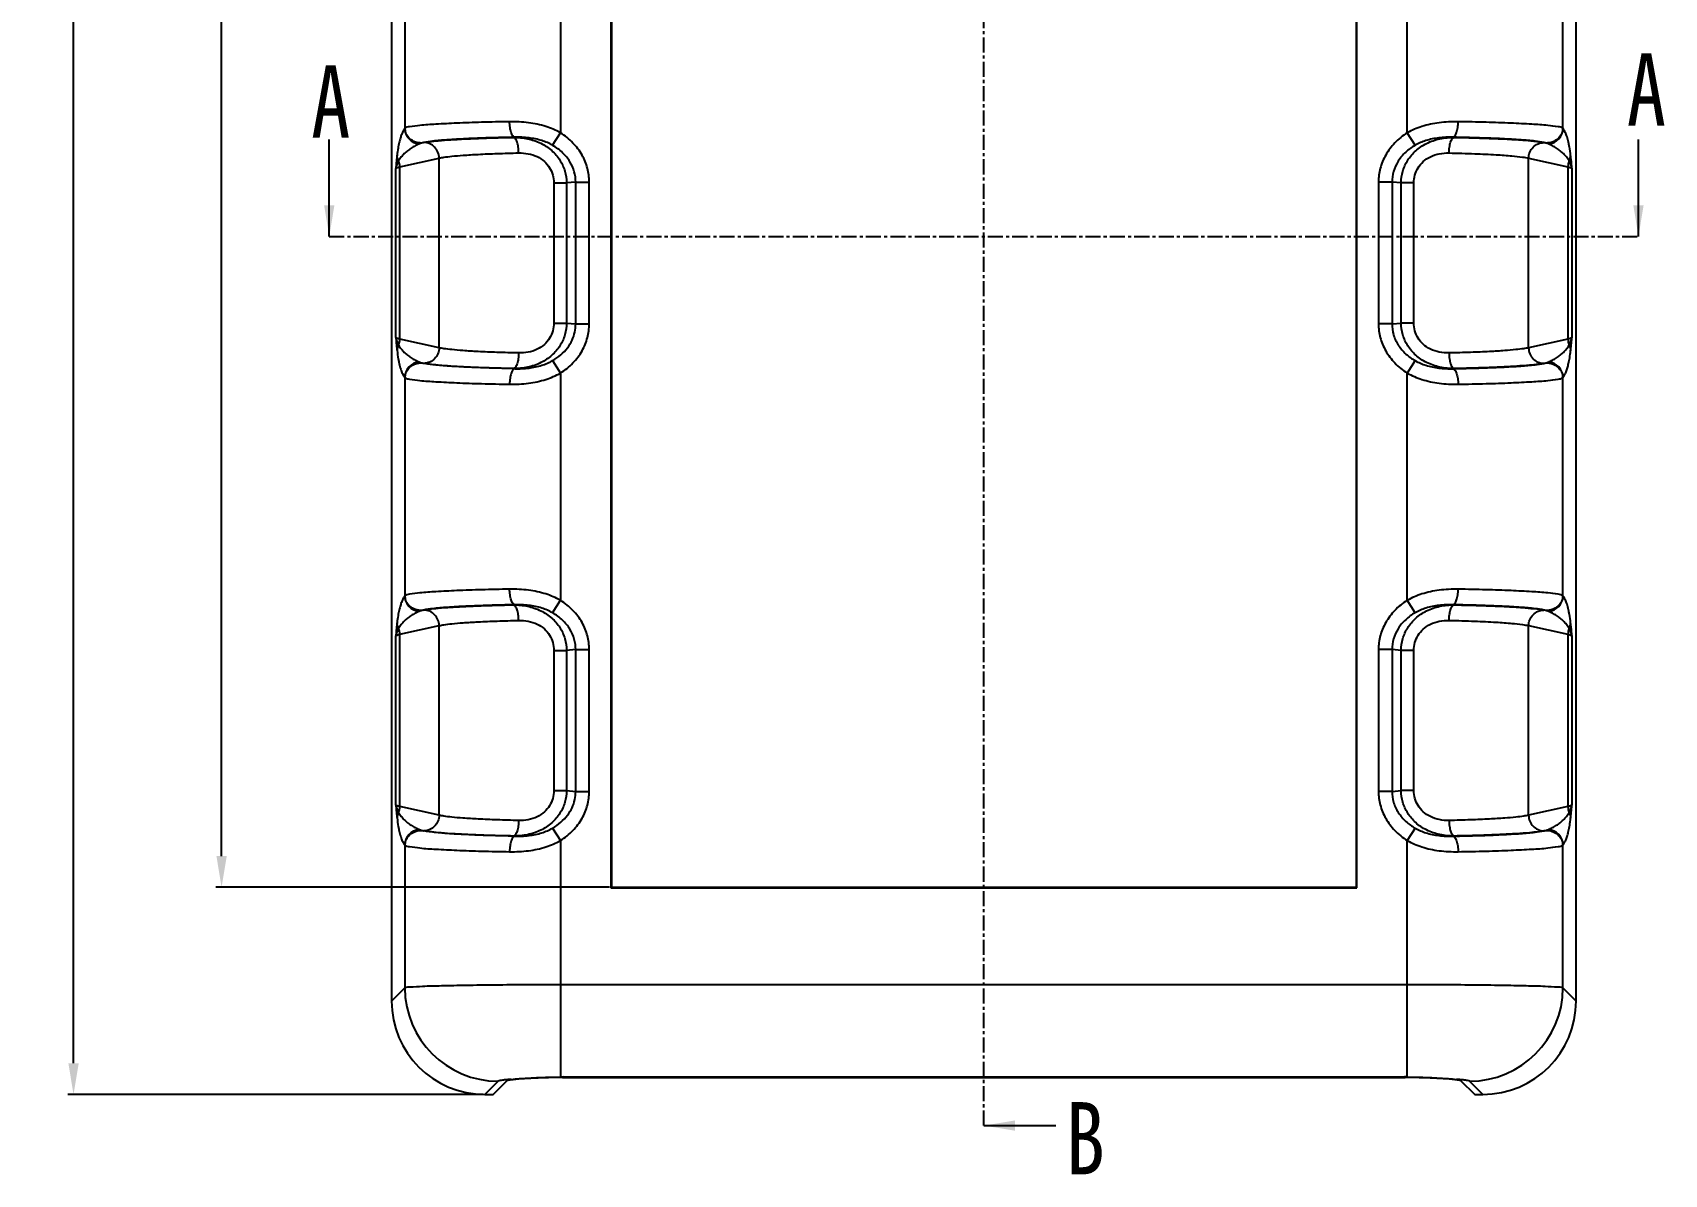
# Model space of a CAD drawing. Header units: inches. Extents: x 3700 to 4563, y 1353 to 2328.
# Drawn here: x 4156.1 to 4208.5, y 1424.2 to 1460.8 of the extents above; entities that cross this region are included whole.
import ezdxf

# ---------------------------------------------------------------- set-up
doc = ezdxf.new("R2010")
doc.units = ezdxf.units.IN
doc.header["$LTSCALE"] = 0.5
doc.linetypes.add('CENTER', pattern=[10.16, 6.35, -1.27, 1.27, -1.27])
doc.layers.add('06___PRT_ALL_SURFS', color=7, linetype='Continuous')
doc.layers.add('文字', color=81, linetype='Continuous')
doc.styles.get("Standard").update_dxf_attribs({"font": 'txt', "bigfont": 'gbcbig.shx'})
doc.styles.add('宋体', font='', dxfattribs={"width": 0.8, "height": 3.5})
doc.styles.get('宋体').set_extended_font_data('SimSun')
doc.dimstyles.new('2.5', dxfattribs={"dimtxt": 2, "dimasz": 1, "dimexe": 0.18, "dimexo": 0.0625, "dimgap": 0.09, "dimtad": 0, "dimzin": 0, "dimdsep": 46, "dimtxsty": 'Standard', "dimcen": 1, "dimclrd": 3, "dimclre": 3, "dimadec": 0, "dimazin": 2, "dimtfac": 1, "dimtofl": 0, "dimtmove": 0, "dimatfit": 3, "dimfxl": 1, "dimtolj": 1, "dimtzin": 0, "dimarcsym": 0})

# ---------------------------------------------------------------- blocks, each defined once
blk = doc.blocks.new('*D91')
at = {"color": 3, "lineweight": -2}
for p, q in [((4174.612, 1534.09), (4161.99, 1534.09)), ((4162.17, 1533.09), (4162.17, 1487.996)), ((4162.17, 1434.39), (4162.17, 1479.483)), ((4174.612, 1433.39), (4161.99, 1433.39))]:
    blk.add_line(p, q, dxfattribs=at)
at = {"color": 3}
for points in [[(4162.004, 1533.09), (4162.337, 1533.09), (4162.17, 1534.09)], [(4162.004, 1434.39), (4162.337, 1434.39), (4162.17, 1433.39)]]:
    blk.add_solid(points, dxfattribs=at)
at = {"layer": 'Defpoints', "color": 0}
for p in [(4174.674, 1534.09), (4162.17, 1433.39), (4174.674, 1433.39)]:
    blk.add_point(p, dxfattribs=at)
at = {"color": 0, "insert": (4162.17, 1483.74), "char_height": 2, "attachment_point": 5, "rotation": 90}
blk.add_mtext('\\A1;100.70', dxfattribs=at)
blk = doc.blocks.new('*D92')
at = {"color": 3, "lineweight": -2}
for p, q in [((4170.558, 1540.74), (4157.24, 1540.74)), ((4157.42, 1539.74), (4157.42, 1487.83)), ((4157.42, 1427.74), (4157.42, 1479.65)), ((4170.558, 1426.74), (4157.24, 1426.74))]:
    blk.add_line(p, q, dxfattribs=at)
at = {"color": 3}
for points in [[(4157.254, 1539.74), (4157.587, 1539.74), (4157.42, 1540.74)], [(4157.254, 1427.74), (4157.587, 1427.74), (4157.42, 1426.74)]]:
    blk.add_solid(points, dxfattribs=at)
at = {"layer": 'Defpoints', "color": 0}
for p in [(4170.62, 1540.74), (4157.42, 1426.74), (4170.62, 1426.74)]:
    blk.add_point(p, dxfattribs=at)
at = {"color": 0, "insert": (4157.42, 1483.74), "char_height": 2, "attachment_point": 5, "rotation": 90}
blk.add_mtext('\\A1;114.00', dxfattribs=at)

msp = doc.modelspace()

# ---------------------------------------------------------------- linework, layer by layer
at = {"color": 1, "linetype": 'CENTER', "ltscale": 0.152}
for p, q in [((4186.624, 1425.74), (4186.624, 1541.74)), ((4165.624, 1454.267), (4207.624, 1454.267))]:
    msp.add_line(p, q, dxfattribs=at)
at = {"color": 7, "linetype": 'Continuous'}
for p, q in [((4167.624, 1537.744), (4167.624, 1429.735)), ((4205.624, 1429.735), (4205.624, 1537.744)), ((4174.657, 1534.107), (4174.657, 1433.372)), ((4174.674, 1534.09), (4174.674, 1433.39)), ((4198.574, 1433.39), (4198.574, 1534.09)), ((4198.592, 1433.372), (4198.592, 1534.107)), ((4168.047, 1464.741), (4168.047, 1457.739)), ((4173.04, 1464.885), (4173.04, 1457.594)), ((4200.208, 1457.594), (4200.208, 1464.885)), ((4205.202, 1457.739), (4205.202, 1464.741)), ((4172.789, 1457.194), (4173.04, 1457.594)), ((4200.459, 1457.194), (4200.209, 1457.594)), ((4167.758, 1451.026), (4167.758, 1456.453)), ((4205.491, 1456.453), (4205.491, 1451.026)), ((4173.53, 1456.014), (4173.963, 1456.014)), ((4173.963, 1451.465), (4173.963, 1456.014)), ((4199.285, 1456.014), (4199.285, 1451.465)), ((4199.719, 1456.014), (4199.285, 1456.014)), ((4173.53, 1451.465), (4173.963, 1451.465)), ((4199.719, 1451.465), (4199.285, 1451.465)), ((4172.789, 1450.285), (4173.04, 1449.885)), ((4200.459, 1450.285), (4200.209, 1449.885)), ((4168.047, 1449.741), (4168.047, 1442.739)), ((4173.04, 1449.885), (4173.04, 1442.594)), ((4200.208, 1442.594), (4200.208, 1449.885)), ((4205.202, 1442.739), (4205.202, 1449.741)), ((4172.789, 1442.194), (4173.04, 1442.594)), ((4200.459, 1442.194), (4200.209, 1442.594)), ((4167.758, 1436.026), (4167.758, 1441.453)), ((4205.491, 1441.453), (4205.491, 1436.026)), ((4173.53, 1441.014), (4173.963, 1441.014)), ((4173.963, 1436.465), (4173.963, 1441.014)), ((4199.285, 1441.014), (4199.285, 1436.465)), ((4199.719, 1441.014), (4199.285, 1441.014)), ((4173.53, 1436.465), (4173.963, 1436.465)), ((4199.719, 1436.465), (4199.285, 1436.465)), ((4172.789, 1435.285), (4173.04, 1434.885)), ((4173.04, 1434.885), (4173.04, 1427.299)), ((4200.209, 1430.257), (4200.208, 1434.885)), ((4200.459, 1435.285), (4200.209, 1434.885)), ((4168.047, 1434.741), (4168.047, 1430.158)), ((4205.202, 1430.158), (4205.202, 1434.741)), ((4174.657, 1433.372), (4174.674, 1433.39)), ((4174.657, 1433.372), (4198.592, 1433.372)), ((4174.674, 1433.39), (4198.574, 1433.39)), ((4198.592, 1433.372), (4198.574, 1433.39)), ((4168.047, 1430.158), (4167.624, 1429.735)), ((4200.209, 1430.257), (4173.04, 1430.257)), ((4200.209, 1427.299), (4200.209, 1430.257)), ((4205.624, 1429.735), (4205.202, 1430.158)), ((4171.043, 1427.162), (4170.62, 1426.74)), ((4170.879, 1426.74), (4171.329, 1427.19)), ((4171.457, 1427.224), (4171.447, 1427.205)), ((4173.025, 1427.3), (4173.024, 1427.283)), ((4173.04, 1427.283), (4173.024, 1427.283)), ((4173.111, 1427.297), (4173.111, 1427.283)), ((4173.111, 1427.283), (4200.137, 1427.283)), ((4173.127, 1427.299), (4200.122, 1427.299)), ((4200.137, 1427.3), (4200.137, 1427.283)), ((4200.223, 1427.304), (4200.224, 1427.283)), ((4201.791, 1427.224), (4201.801, 1427.205)), ((4201.919, 1427.19), (4202.37, 1426.74)), ((4202.628, 1426.74), (4202.206, 1427.162)), ((4170.62, 1426.74), (4170.879, 1426.74)), ((4202.37, 1426.74), (4202.628, 1426.74))]:
    msp.add_line(p, q, dxfattribs=at)
for centre, radius, start, end in [((4168.548, 1457.741), 0.501, 180.2481, 266.3331), ((4204.701, 1457.741), 0.501, 273.6672, 359.9952), ((4196.912, 1455.814), 8.601, 7.0183, 8.9062), ((4176.336, 1451.665), 8.601, 187.0183, 188.9062), ((4168.548, 1449.738), 0.501, 93.6672, 179.9952), ((4204.701, 1449.738), 0.501, 0.251, 86.3302), ((4168.548, 1442.741), 0.501, 180.2481, 266.3331), ((4204.701, 1442.741), 0.501, 273.6672, 359.9952), ((4196.912, 1440.814), 8.601, 7.0183, 8.9062), ((4176.336, 1436.665), 8.601, 187.0183, 188.9062), ((4168.548, 1434.738), 0.501, 93.6672, 179.9952), ((4204.701, 1434.738), 0.501, 0.251, 86.3302), ((4171.052, 1430.168), 3.006, 180.1881, 269.8119), ((4202.196, 1430.168), 3.006, 270.1881, 359.8119), ((4171.914, 1423.522), 3.712, 96.9634, 97.2299), ((4173.127, 1416.513), 10.786, 90.0021, 90.4629), ((4173.111, 1416.555), 10.728, 90.2298, 90.379), ((4173.111, 1416.494), 10.789, 90.002, 90.2304), ((4200.121, 1416.519), 10.781, 89.537, 89.9981), ((4200.137, 1416.626), 10.658, 89.7684, 89.9995), ((4200.137, 1416.472), 10.811, 89.5372, 89.7692), ((4201.334, 1423.522), 3.712, 82.7701, 83.0366), ((4201.632, 1425.861), 1.355, 80.9455, 82.8241)]:
    msp.add_arc(centre, radius, start, end, dxfattribs=at)
for centre, major_axis, start_param, end_param in [((4170.628, 1429.744), (2.127, 2.127), -3.925621, -2.357564), ((4202.62, 1429.744), (2.127, -2.127), -0.784029, 0.784029)]:
    msp.add_ellipse(centre, major_axis=major_axis, ratio=0.997265, start_param=start_param, end_param=end_param, dxfattribs=at)
for points, start_tangent, end_tangent in [([(4171.409, 1457.951), (4170.512, 1457.932), (4169.714, 1457.904), (4169.045, 1457.87), (4168.533, 1457.83), (4168.195, 1457.787), (4168.047, 1457.741)], (-0.999868, -0.016275), (-0.743444, -0.668799)), ([(4173.04, 1457.594), (4172.571, 1457.797), (4172.02, 1457.918), (4171.409, 1457.951)], (-0.870575, 0.492035), (-0.999868, -0.01627)), ([(4171.572, 1457.452), (4171.511, 1457.497), (4171.459, 1457.607), (4171.423, 1457.766), (4171.409, 1457.951)], (-0.988656, 0.150199), (-0.016157, 0.999869)), ([(4201.84, 1457.951), (4201.228, 1457.918), (4200.678, 1457.797), (4200.208, 1457.594)], (-0.999867, 0.016279), (-0.870574, -0.492038)), ([(4201.677, 1457.452), (4201.737, 1457.497), (4201.789, 1457.606), (4201.825, 1457.766), (4201.84, 1457.951)], (0.988715, 0.149812), (0.016194, 0.999869)), ([(4205.202, 1457.741), (4205.053, 1457.787), (4204.716, 1457.83), (4204.203, 1457.87), (4203.535, 1457.904), (4202.736, 1457.932), (4201.84, 1457.951)], (-0.743425, 0.668819), (-0.999868, 0.016277)), ([(4168.047, 1457.739), (4167.995, 1457.659), (4167.948, 1457.556), (4167.905, 1457.431), (4167.866, 1457.282), (4167.831, 1457.102), (4167.8, 1456.877)], (-0.626121, -0.779726), (-0.114868, -0.993381)), ([(4168.598, 1457.267), (4168.389, 1457.3), (4168.213, 1457.403), (4168.093, 1457.558), (4168.047, 1457.741)], (-0.999759, -0.021971), (-0.036071, 0.999349)), ([(4173.963, 1456.014), (4173.906, 1456.454), (4173.733, 1456.879), (4173.443, 1457.267), (4173.04, 1457.594)], (0.000164, 1), (-0.846849, 0.531834)), ([(4200.208, 1457.594), (4199.806, 1457.269), (4199.515, 1456.879), (4199.342, 1456.451), (4199.285, 1456.014)], (-0.846863, -0.531811), (0.000053, -1)), ([(4205.202, 1457.741), (4205.155, 1457.558), (4205.035, 1457.403), (4204.859, 1457.3), (4204.65, 1457.267)], (-0.040488, -0.99918), (-0.99976, 0.021919)), ([(4205.369, 1457.336), (4205.318, 1457.511), (4205.262, 1457.642), (4205.202, 1457.739)], (-0.240055, 0.970759), (-0.622849, 0.782342)), ([(4205.409, 1457.145), (4205.389, 1457.245), (4205.369, 1457.336)], (-0.180775, 0.983524), (-0.235655, 0.971837)), ([(4167.8, 1456.877), (4167.786, 1456.74), (4167.772, 1456.598), (4167.758, 1456.453)], (-0.103844, -0.994594), (-0.097102, -0.995274)), ([(4167.85, 1456.691), (4167.823, 1456.751), (4167.807, 1456.813), (4167.8, 1456.877)], (-0.473729, 0.880671), (-0.026224, 0.999656)), ([(4205.398, 1456.691), (4205.424, 1456.75), (4205.442, 1456.811), (4205.448, 1456.854)], (0.476978, 0.878915), (0.093017, 0.995664)), ([(4205.491, 1456.453), (4205.477, 1456.598), (4205.463, 1456.74), (4205.448, 1456.864)], (-0.097081, 0.995276), (-0.103845, 0.994594)), ([(4167.85, 1456.691), (4167.826, 1456.648), (4167.807, 1456.607), (4167.791, 1456.57), (4167.779, 1456.536), (4167.77, 1456.505), (4167.763, 1456.477), (4167.758, 1456.453)], (-0.509234, -0.860628), (-0.192177, -0.98136)), ([(4167.758, 1456.453), (4167.775, 1456.466), (4167.803, 1456.479), (4167.841, 1456.492), (4167.887, 1456.505)], (0.672671, 0.739942), (0.972064, 0.234715)), ([(4205.361, 1456.505), (4205.406, 1456.493), (4205.444, 1456.48), (4205.472, 1456.467), (4205.491, 1456.453)], (0.972064, -0.234715), (0.672678, -0.739935)), ([(4205.491, 1456.453), (4205.486, 1456.477), (4205.478, 1456.505), (4205.469, 1456.536), (4205.457, 1456.57), (4205.441, 1456.607), (4205.422, 1456.648), (4205.398, 1456.691)], (-0.192149, 0.981366), (-0.509236, 0.860627)), ([(4173.04, 1449.885), (4173.443, 1450.212), (4173.733, 1450.6), (4173.906, 1451.025), (4173.963, 1451.465)], (0.84684, 0.531847), (-0.000165, 1)), ([(4199.285, 1451.465), (4199.342, 1451.029), (4199.515, 1450.601), (4199.806, 1450.211), (4200.208, 1449.885)], (-0.000015, -1), (0.846857, -0.531821)), ([(4167.887, 1450.974), (4167.842, 1450.987), (4167.804, 1450.999), (4167.776, 1451.012), (4167.758, 1451.026)], (-0.972064, 0.234715), (-0.672678, 0.739935)), ([(4167.758, 1451.026), (4167.763, 1451.002), (4167.77, 1450.974), (4167.779, 1450.943), (4167.791, 1450.909), (4167.807, 1450.872), (4167.826, 1450.831), (4167.85, 1450.788)], (0.192149, -0.981366), (0.509236, -0.860627)), ([(4167.758, 1451.026), (4167.772, 1450.881), (4167.786, 1450.739), (4167.8, 1450.615)], (0.097081, -0.995276), (0.103845, -0.994594)), ([(4167.85, 1450.788), (4167.824, 1450.73), (4167.807, 1450.669), (4167.8, 1450.625)], (-0.476978, -0.878915), (-0.093017, -0.995664)), ([(4205.202, 1449.741), (4205.253, 1449.82), (4205.3, 1449.923), (4205.343, 1450.049), (4205.383, 1450.197), (4205.418, 1450.377), (4205.448, 1450.602)], (0.626121, 0.779726), (0.114868, 0.993381)), ([(4205.491, 1451.026), (4205.473, 1451.013), (4205.445, 1451), (4205.407, 1450.987), (4205.361, 1450.974)], (-0.672671, -0.739942), (-0.972064, -0.234715)), ([(4205.398, 1450.788), (4205.422, 1450.831), (4205.441, 1450.872), (4205.457, 1450.909), (4205.469, 1450.943), (4205.478, 1450.974), (4205.486, 1451.002), (4205.491, 1451.026)], (0.509234, 0.860628), (0.192177, 0.98136)), ([(4205.398, 1450.788), (4205.425, 1450.728), (4205.442, 1450.666), (4205.448, 1450.602)], (0.473729, -0.880671), (0.026224, -0.999656)), ([(4205.448, 1450.602), (4205.463, 1450.739), (4205.477, 1450.881), (4205.491, 1451.026)], (0.103844, 0.994594), (0.097102, 0.995274)), ([(4167.839, 1450.334), (4167.859, 1450.234), (4167.879, 1450.143)], (0.180775, -0.983524), (0.235655, -0.971837)), ([(4167.879, 1450.143), (4167.931, 1449.968), (4167.986, 1449.837), (4168.047, 1449.741)], (0.240055, -0.970759), (0.622849, -0.782342)), ([(4168.047, 1449.739), (4168.094, 1449.921), (4168.213, 1450.076), (4168.389, 1450.179), (4168.598, 1450.212)], (0.040488, 0.99918), (0.99976, -0.021919)), ([(4171.572, 1450.027), (4171.511, 1449.982), (4171.459, 1449.873), (4171.423, 1449.714), (4171.409, 1449.528)], (-0.988715, -0.149812), (-0.016194, -0.999869)), ([(4201.677, 1450.027), (4201.737, 1449.982), (4201.789, 1449.873), (4201.825, 1449.714), (4201.84, 1449.528)], (0.988656, -0.150199), (0.016157, -0.999869)), ([(4204.65, 1450.212), (4204.859, 1450.179), (4205.035, 1450.076), (4205.155, 1449.922), (4205.202, 1449.738)], (0.999759, 0.021971), (0.036071, -0.999349)), ([(4168.047, 1449.739), (4168.196, 1449.693), (4168.533, 1449.649), (4169.045, 1449.609), (4169.714, 1449.575), (4170.512, 1449.547), (4171.409, 1449.528)], (0.743425, -0.668819), (0.999868, -0.016277)), ([(4171.409, 1449.528), (4172.02, 1449.561), (4172.571, 1449.682), (4173.04, 1449.885)], (0.999867, -0.016279), (0.870573, 0.492039)), ([(4200.208, 1449.886), (4200.678, 1449.682), (4201.228, 1449.561), (4201.84, 1449.528)], (0.870576, -0.492033), (0.999868, 0.01627)), ([(4201.84, 1449.528), (4202.736, 1449.547), (4203.535, 1449.575), (4204.203, 1449.609), (4204.716, 1449.649), (4205.053, 1449.693), (4205.202, 1449.739)], (0.999868, 0.016275), (0.743444, 0.668798)), ([(4168.047, 1442.739), (4167.995, 1442.659), (4167.948, 1442.556), (4167.905, 1442.431), (4167.866, 1442.282), (4167.831, 1442.102), (4167.8, 1441.877)], (-0.626121, -0.779726), (-0.114868, -0.993381)), ([(4171.409, 1442.951), (4170.512, 1442.932), (4169.714, 1442.904), (4169.045, 1442.87), (4168.533, 1442.83), (4168.195, 1442.787), (4168.047, 1442.741)], (-0.999868, -0.016275), (-0.743444, -0.668799)), ([(4168.598, 1442.267), (4168.389, 1442.3), (4168.213, 1442.403), (4168.093, 1442.558), (4168.047, 1442.741)], (-0.999759, -0.021971), (-0.036071, 0.999349)), ([(4173.04, 1442.594), (4172.571, 1442.797), (4172.02, 1442.918), (4171.409, 1442.951)], (-0.870575, 0.492035), (-0.999868, -0.01627)), ([(4171.572, 1442.452), (4171.511, 1442.497), (4171.459, 1442.607), (4171.423, 1442.766), (4171.409, 1442.951)], (-0.988656, 0.150199), (-0.016157, 0.999869)), ([(4201.84, 1442.951), (4201.228, 1442.918), (4200.678, 1442.797), (4200.208, 1442.594)], (-0.999867, 0.016279), (-0.870574, -0.492038)), ([(4201.677, 1442.452), (4201.737, 1442.497), (4201.789, 1442.606), (4201.825, 1442.766), (4201.84, 1442.951)], (0.988715, 0.149812), (0.016194, 0.999869)), ([(4205.202, 1442.741), (4205.053, 1442.787), (4204.716, 1442.83), (4204.203, 1442.87), (4203.535, 1442.904), (4202.736, 1442.932), (4201.84, 1442.951)], (-0.743425, 0.668819), (-0.999868, 0.016277)), ([(4205.202, 1442.741), (4205.155, 1442.558), (4205.035, 1442.403), (4204.859, 1442.3), (4204.65, 1442.267)], (-0.040488, -0.99918), (-0.99976, 0.021919)), ([(4205.369, 1442.336), (4205.318, 1442.511), (4205.262, 1442.642), (4205.202, 1442.739)], (-0.240055, 0.970759), (-0.622849, 0.782342)), ([(4173.963, 1441.014), (4173.906, 1441.454), (4173.733, 1441.879), (4173.443, 1442.267), (4173.04, 1442.594)], (0.000164, 1), (-0.846849, 0.531834)), ([(4200.208, 1442.594), (4199.806, 1442.269), (4199.515, 1441.879), (4199.342, 1441.451), (4199.285, 1441.014)], (-0.846863, -0.531811), (0.000053, -1)), ([(4205.409, 1442.145), (4205.389, 1442.245), (4205.369, 1442.336)], (-0.180775, 0.983524), (-0.235655, 0.971837)), ([(4167.8, 1441.877), (4167.786, 1441.74), (4167.772, 1441.598), (4167.758, 1441.453)], (-0.103844, -0.994594), (-0.097102, -0.995274)), ([(4167.85, 1441.691), (4167.826, 1441.648), (4167.807, 1441.607), (4167.791, 1441.57), (4167.779, 1441.536), (4167.77, 1441.505), (4167.763, 1441.477), (4167.758, 1441.453)], (-0.509234, -0.860628), (-0.192177, -0.98136)), ([(4167.85, 1441.691), (4167.823, 1441.751), (4167.807, 1441.813), (4167.8, 1441.877)], (-0.473729, 0.880671), (-0.026224, 0.999656)), ([(4205.398, 1441.691), (4205.424, 1441.75), (4205.442, 1441.811), (4205.448, 1441.854)], (0.476978, 0.878915), (0.093017, 0.995664)), ([(4205.491, 1441.453), (4205.486, 1441.477), (4205.478, 1441.505), (4205.469, 1441.536), (4205.457, 1441.57), (4205.441, 1441.607), (4205.422, 1441.648), (4205.398, 1441.691)], (-0.192149, 0.981366), (-0.509236, 0.860627)), ([(4205.491, 1441.453), (4205.477, 1441.598), (4205.463, 1441.74), (4205.448, 1441.864)], (-0.097081, 0.995276), (-0.103845, 0.994594)), ([(4167.758, 1441.453), (4167.775, 1441.466), (4167.803, 1441.479), (4167.841, 1441.492), (4167.887, 1441.505)], (0.672671, 0.739942), (0.972064, 0.234715)), ([(4205.361, 1441.505), (4205.406, 1441.493), (4205.444, 1441.48), (4205.472, 1441.467), (4205.491, 1441.453)], (0.972064, -0.234715), (0.672678, -0.739935)), ([(4173.04, 1434.885), (4173.443, 1435.212), (4173.733, 1435.6), (4173.906, 1436.025), (4173.963, 1436.465)], (0.84684, 0.531847), (-0.000165, 1)), ([(4199.285, 1436.465), (4199.342, 1436.029), (4199.515, 1435.601), (4199.806, 1435.211), (4200.208, 1434.885)], (-0.000015, -1), (0.846857, -0.531821)), ([(4167.887, 1435.974), (4167.842, 1435.987), (4167.804, 1435.999), (4167.776, 1436.012), (4167.758, 1436.026)], (-0.972064, 0.234715), (-0.672678, 0.739935)), ([(4167.758, 1436.026), (4167.763, 1436.002), (4167.77, 1435.974), (4167.779, 1435.943), (4167.791, 1435.909), (4167.807, 1435.872), (4167.826, 1435.831), (4167.85, 1435.788)], (0.192149, -0.981366), (0.509236, -0.860627)), ([(4167.758, 1436.026), (4167.772, 1435.881), (4167.786, 1435.739), (4167.8, 1435.615)], (0.097081, -0.995276), (0.103845, -0.994594)), ([(4205.491, 1436.026), (4205.473, 1436.013), (4205.445, 1436), (4205.407, 1435.987), (4205.361, 1435.974)], (-0.672671, -0.739942), (-0.972064, -0.234715)), ([(4205.398, 1435.788), (4205.422, 1435.831), (4205.441, 1435.872), (4205.457, 1435.909), (4205.469, 1435.943), (4205.478, 1435.974), (4205.486, 1436.002), (4205.491, 1436.026)], (0.509234, 0.860628), (0.192177, 0.98136)), ([(4205.448, 1435.602), (4205.463, 1435.739), (4205.477, 1435.881), (4205.491, 1436.026)], (0.103844, 0.994594), (0.097102, 0.995274)), ([(4167.85, 1435.788), (4167.824, 1435.73), (4167.807, 1435.669), (4167.8, 1435.625)], (-0.476978, -0.878915), (-0.093017, -0.995664)), ([(4205.202, 1434.741), (4205.253, 1434.82), (4205.3, 1434.923), (4205.343, 1435.049), (4205.383, 1435.197), (4205.418, 1435.377), (4205.448, 1435.602)], (0.626121, 0.779726), (0.114868, 0.993381)), ([(4205.398, 1435.788), (4205.425, 1435.728), (4205.442, 1435.666), (4205.448, 1435.602)], (0.473729, -0.880671), (0.026224, -0.999656)), ([(4167.839, 1435.334), (4167.859, 1435.234), (4167.879, 1435.143)], (0.180775, -0.983524), (0.235655, -0.971837)), ([(4167.879, 1435.143), (4167.931, 1434.968), (4167.986, 1434.837), (4168.047, 1434.741)], (0.240055, -0.970759), (0.622849, -0.782342)), ([(4168.047, 1434.739), (4168.094, 1434.921), (4168.213, 1435.076), (4168.389, 1435.179), (4168.598, 1435.212)], (0.040488, 0.99918), (0.99976, -0.021919)), ([(4171.572, 1435.027), (4171.511, 1434.982), (4171.459, 1434.873), (4171.423, 1434.714), (4171.409, 1434.528)], (-0.988715, -0.149812), (-0.016194, -0.999869)), ([(4171.409, 1434.528), (4172.02, 1434.561), (4172.571, 1434.682), (4173.04, 1434.885)], (0.999867, -0.016279), (0.870573, 0.492039)), ([(4200.208, 1434.886), (4200.678, 1434.682), (4201.228, 1434.561), (4201.84, 1434.528)], (0.870576, -0.492033), (0.999868, 0.01627)), ([(4201.677, 1435.027), (4201.737, 1434.982), (4201.789, 1434.873), (4201.825, 1434.714), (4201.84, 1434.528)], (0.988656, -0.150199), (0.016157, -0.999869)), ([(4204.65, 1435.212), (4204.859, 1435.179), (4205.035, 1435.076), (4205.155, 1434.922), (4205.202, 1434.738)], (0.999759, 0.021971), (0.036071, -0.999349)), ([(4168.047, 1434.739), (4168.196, 1434.693), (4168.533, 1434.649), (4169.045, 1434.609), (4169.714, 1434.575), (4170.512, 1434.547), (4171.409, 1434.528)], (0.743425, -0.668819), (0.999868, -0.016277)), ([(4201.84, 1434.528), (4202.736, 1434.547), (4203.535, 1434.575), (4204.203, 1434.609), (4204.716, 1434.649), (4205.053, 1434.693), (4205.202, 1434.739)], (0.999868, 0.016275), (0.743444, 0.668798)), ([(4173.04, 1430.257), (4171.964, 1430.255), (4170.938, 1430.248), (4170.011, 1430.236), (4169.226, 1430.22), (4168.619, 1430.201), (4168.22, 1430.18), (4168.047, 1430.158)], (-1, -0.000012), (-0.928634, -0.370996)), ([(4205.202, 1430.158), (4205.028, 1430.18), (4204.629, 1430.201), (4204.022, 1430.22), (4203.237, 1430.236), (4202.31, 1430.248), (4201.285, 1430.255), (4200.209, 1430.257)], (-0.928634, 0.370996), (-1, 0.000012)), ([(4171.463, 1427.221), (4171.247, 1427.203), (4171.105, 1427.183), (4171.043, 1427.162)], (-0.99775, -0.067043), (-0.70847, -0.705741)), ([(4171.329, 1427.19), (4171.343, 1427.197), (4171.37, 1427.205), (4171.41, 1427.213), (4171.463, 1427.221)], (0.707107, 0.707106), (0.992047, 0.125868)), ([(4171.447, 1427.205), (4171.394, 1427.197), (4171.354, 1427.189), (4171.343, 1427.187)], (-0.992047, -0.125868), (-0.962844, -0.270057)), ([(4171.463, 1427.221), (4171.719, 1427.246), (4172.097, 1427.271), (4172.556, 1427.29), (4173.04, 1427.299)], (0.992047, 0.125868), (0.999967, 0.008109)), ([(4171.64, 1427.225), (4171.464, 1427.207)], (-0.996248, -0.086544), (-0.992622, -0.121254)), ([(4173.024, 1427.283), (4172.54, 1427.274), (4172.08, 1427.255), (4171.703, 1427.231), (4171.64, 1427.225)], (-0.999967, -0.008109), (-0.996248, -0.086544)), ([(4200.209, 1427.299), (4200.692, 1427.29), (4201.152, 1427.271), (4201.529, 1427.246), (4201.785, 1427.221)], (0.999967, -0.008109), (0.992047, -0.125868)), ([(4201.61, 1427.225), (4201.546, 1427.231), (4201.168, 1427.255), (4200.708, 1427.274), (4200.224, 1427.283)], (-0.996223, 0.086832), (-0.999967, 0.008109)), ([(4201.784, 1427.207), (4201.61, 1427.225)], (-0.992622, 0.121253), (-0.996223, 0.086832)), ([(4202.206, 1427.162), (4202.144, 1427.183), (4202.002, 1427.203), (4201.785, 1427.221)], (-0.70847, 0.705741), (-0.99775, 0.067043)), ([(4201.785, 1427.221), (4201.839, 1427.213), (4201.879, 1427.205), (4201.906, 1427.197), (4201.919, 1427.19)], (0.992047, -0.125868), (0.707107, -0.707107)), ([(4201.935, 1427.174), (4201.921, 1427.182), (4201.895, 1427.189), (4201.855, 1427.197), (4201.845, 1427.199)], (-0.707107, 0.707107), (-0.987391, 0.158301))]:
    msp.add_spline(points, degree=3, dxfattribs=dict(at, start_tangent=start_tangent, end_tangent=end_tangent))
at = {"layer": '06___PRT_ALL_SURFS', "color": 7, "linetype": 'Continuous'}
for p, q in [((4171.572, 1457.452), (4171.534, 1457.448)), ((4201.714, 1457.448), (4201.677, 1457.452)), ((4167.887, 1456.505), (4169.149, 1456.782)), ((4167.887, 1450.974), (4167.887, 1456.505)), ((4169.149, 1450.698), (4169.149, 1456.782)), ((4204.099, 1450.698), (4204.099, 1456.782)), ((4204.099, 1456.782), (4205.361, 1456.505)), ((4205.361, 1456.505), (4205.361, 1450.974)), ((4172.831, 1455.987), (4172.831, 1451.492)), ((4172.831, 1455.987), (4173.238, 1455.987)), ((4173.53, 1456.014), (4173.238, 1455.987)), ((4173.238, 1455.987), (4173.238, 1451.492)), ((4173.53, 1451.465), (4173.53, 1456.014)), ((4199.719, 1456.014), (4199.719, 1451.465)), ((4200.011, 1455.987), (4199.719, 1456.014)), ((4200.011, 1451.492), (4200.011, 1455.987)), ((4200.418, 1455.987), (4200.011, 1455.987)), ((4200.418, 1451.492), (4200.418, 1455.987)), ((4172.831, 1451.492), (4173.238, 1451.492)), ((4173.238, 1451.492), (4173.53, 1451.465)), ((4199.719, 1451.465), (4200.011, 1451.492)), ((4200.418, 1451.492), (4200.011, 1451.492)), ((4169.149, 1450.698), (4167.887, 1450.974)), ((4205.361, 1450.974), (4204.099, 1450.698)), ((4168.657, 1450.198), (4168.649, 1450.2)), ((4171.534, 1450.031), (4171.572, 1450.027)), ((4201.677, 1450.027), (4201.714, 1450.031)), ((4171.572, 1442.452), (4171.534, 1442.448)), ((4201.714, 1442.448), (4201.677, 1442.452)), ((4167.887, 1441.505), (4169.149, 1441.782)), ((4169.149, 1435.698), (4169.149, 1441.782)), ((4204.099, 1435.698), (4204.099, 1441.782)), ((4204.099, 1441.782), (4205.361, 1441.505)), ((4167.887, 1435.974), (4167.887, 1441.505)), ((4205.361, 1441.505), (4205.361, 1435.974)), ((4172.831, 1440.987), (4172.831, 1436.492)), ((4172.831, 1440.987), (4173.238, 1440.987)), ((4173.53, 1441.014), (4173.238, 1440.987)), ((4173.238, 1440.987), (4173.238, 1436.492)), ((4173.53, 1436.465), (4173.53, 1441.014)), ((4199.719, 1441.014), (4199.719, 1436.465)), ((4200.011, 1440.987), (4199.719, 1441.014)), ((4200.011, 1436.492), (4200.011, 1440.987)), ((4200.418, 1440.987), (4200.011, 1440.987)), ((4200.418, 1436.492), (4200.418, 1440.987)), ((4172.831, 1436.492), (4173.238, 1436.492)), ((4173.238, 1436.492), (4173.53, 1436.465)), ((4199.719, 1436.465), (4200.011, 1436.492)), ((4200.418, 1436.492), (4200.011, 1436.492)), ((4169.149, 1435.698), (4167.887, 1435.974)), ((4205.361, 1435.974), (4204.099, 1435.698)), ((4168.657, 1435.198), (4168.649, 1435.2)), ((4171.534, 1435.031), (4171.572, 1435.027)), ((4201.677, 1435.027), (4201.714, 1435.031))]:
    msp.add_line(p, q, dxfattribs=at)
for centre, start, end in [((4167.373, 1456.498), 0.6858, 21.9512), ((4205.875, 1456.498), 158.0488, 179.3142), ((4167.373, 1450.981), 338.0488, 359.3142), ((4205.875, 1450.981), 180.6858, 201.9512), ((4167.373, 1441.498), 0.6858, 21.9512), ((4205.875, 1441.498), 158.0488, 179.3142), ((4167.373, 1435.981), 338.0488, 359.3142), ((4205.875, 1435.981), 180.6858, 201.9512)]:
    msp.add_arc(centre, 0.514, start, end, dxfattribs=at)
for points, start_tangent, end_tangent in [([(4171.572, 1457.452), (4170.741, 1457.432), (4170.009, 1457.403), (4169.4, 1457.368), (4168.941, 1457.326), (4168.657, 1457.281)], (-0.999837, -0.018082), (-0.974323, -0.225155)), ([(4168.657, 1457.281), (4168.837, 1457.31), (4169.118, 1457.342), (4169.526, 1457.373), (4170.073, 1457.403), (4170.755, 1457.429), (4171.534, 1457.448)], (0.976756, 0.214356), (0.999827, 0.018597)), ([(4171.534, 1457.448), (4171.983, 1457.405), (4172.413, 1457.258), (4172.764, 1457.023), (4173.022, 1456.719), (4173.181, 1456.367), (4173.238, 1455.987)], (0.999973, 0.007375), (0.007215, -0.999974)), ([(4171.701, 1456.949), (4171.686, 1457.135), (4171.649, 1457.294), (4171.596, 1457.404), (4171.534, 1457.448)], (-0.016527, 0.999863), (-0.989348, 0.145568)), ([(4172.789, 1457.194), (4172.443, 1457.345), (4172.032, 1457.432), (4171.572, 1457.452)], (-0.866686, 0.498854), (-0.999646, -0.026605)), ([(4200.011, 1455.987), (4200.066, 1456.364), (4200.224, 1456.715), (4200.478, 1457.017), (4200.824, 1457.253), (4201.254, 1457.403), (4201.714, 1457.448)], (0.007218, 0.999974), (0.999973, -0.007385)), ([(4201.677, 1457.452), (4201.216, 1457.432), (4200.805, 1457.345), (4200.459, 1457.194)], (-0.999646, 0.026609), (-0.866684, -0.498857)), ([(4201.547, 1456.949), (4201.562, 1457.135), (4201.599, 1457.294), (4201.652, 1457.404), (4201.714, 1457.448)], (0.016527, 0.999863), (0.9894, 0.145217)), ([(4204.591, 1457.281), (4204.31, 1457.326), (4203.856, 1457.367), (4203.254, 1457.403), (4202.52, 1457.431), (4201.677, 1457.452)], (-0.974332, 0.225116), (-0.999836, 0.018084)), ([(4201.714, 1457.448), (4202.645, 1457.424), (4203.416, 1457.392), (4203.986, 1457.354), (4204.366, 1457.316), (4204.591, 1457.281)], (0.999827, -0.018586), (0.976754, -0.214361)), ([(4168.516, 1457.241), (4168.379, 1457.177), (4168.253, 1457.104), (4168.138, 1457.021), (4168.031, 1456.928), (4167.935, 1456.821), (4167.85, 1456.691)], (-0.926827, -0.375489), (-0.449629, -0.893215)), ([(4168.598, 1457.267), (4168.554, 1457.254), (4168.516, 1457.241)], (-0.967391, -0.253287), (-0.926773, -0.375622)), ([(4168.651, 1457.281), (4168.636, 1457.276), (4168.617, 1457.271), (4168.598, 1457.267)], (-0.976745, -0.214405), (-0.976749, -0.214385)), ([(4169.149, 1456.782), (4169.11, 1456.971), (4169.005, 1457.133), (4168.848, 1457.241), (4168.651, 1457.281)], (-0.011837, 0.99993), (-0.999929, -0.011903)), ([(4169.149, 1456.782), (4169.304, 1456.811), (4169.554, 1456.843), (4169.916, 1456.874), (4170.401, 1456.904), (4171.007, 1456.93), (4171.701, 1456.949)], (0.970837, 0.239739), (0.999781, 0.02093)), ([(4171.701, 1456.949), (4172.005, 1456.924), (4172.294, 1456.83), (4172.525, 1456.675), (4172.693, 1456.474), (4172.796, 1456.24), (4172.831, 1455.987)], (0.99978, 0.020964), (-0.000329, -1)), ([(4173.53, 1456.014), (4173.485, 1456.346), (4173.346, 1456.665), (4173.109, 1456.957), (4172.789, 1457.194)], (0.007629, 0.999971), (-0.866632, 0.498948)), ([(4200.459, 1457.194), (4200.156, 1456.972), (4199.913, 1456.682), (4199.766, 1456.356), (4199.719, 1456.014)], (-0.866638, -0.498938), (0.00759, -0.999971)), ([(4200.418, 1455.987), (4200.452, 1456.238), (4200.553, 1456.471), (4200.719, 1456.671), (4200.947, 1456.826), (4201.235, 1456.923), (4201.547, 1456.949)], (-0.000328, 1), (0.99978, -0.020986)), ([(4201.547, 1456.949), (4202.375, 1456.925), (4203.06, 1456.892), (4203.566, 1456.855), (4203.903, 1456.817), (4204.099, 1456.782)], (0.999781, -0.020925), (0.970837, -0.239741)), ([(4204.099, 1456.782), (4204.138, 1456.971), (4204.244, 1457.133), (4204.401, 1457.241), (4204.591, 1457.281)], (0.011837, 0.99993), (1, 0.000295)), ([(4204.65, 1457.267), (4204.622, 1457.274), (4204.591, 1457.281)], (-0.967394, 0.253275), (-0.975597, 0.219571)), ([(4204.733, 1457.241), (4204.695, 1457.254), (4204.65, 1457.267)], (-0.926777, 0.375612), (-0.967402, 0.253247)), ([(4205.398, 1456.691), (4205.313, 1456.82), (4205.217, 1456.928), (4205.111, 1457.021), (4204.995, 1457.104), (4204.869, 1457.177), (4204.733, 1457.241)], (-0.449561, 0.893249), (-0.926827, 0.37549)), ([(4173.238, 1451.492), (4173.182, 1451.113), (4173.022, 1450.76), (4172.764, 1450.457), (4172.414, 1450.221), (4171.983, 1450.074), (4171.534, 1450.031)], (-0.007215, -0.999974), (-0.999973, 0.007373)), ([(4172.831, 1451.492), (4172.796, 1451.24), (4172.693, 1451.005), (4172.526, 1450.805), (4172.294, 1450.65), (4172.006, 1450.555), (4171.701, 1450.53)], (0.000329, -1), (-0.99978, 0.020969)), ([(4172.789, 1450.285), (4173.055, 1450.473), (4173.265, 1450.696), (4173.414, 1450.94), (4173.502, 1451.199), (4173.53, 1451.465)], (0.866628, 0.498955), (-0.00763, 0.999971)), ([(4199.719, 1451.465), (4199.767, 1451.118), (4199.92, 1450.786), (4200.166, 1450.497), (4200.459, 1450.285)], (-0.007576, -0.999971), (0.866634, -0.498944)), ([(4201.714, 1450.031), (4201.254, 1450.076), (4200.825, 1450.226), (4200.479, 1450.462), (4200.224, 1450.764), (4200.066, 1451.114), (4200.011, 1451.492)], (-0.999973, -0.007389), (-0.007218, 0.999974)), ([(4201.547, 1450.53), (4201.235, 1450.556), (4200.948, 1450.653), (4200.719, 1450.808), (4200.553, 1451.008), (4200.452, 1451.241), (4200.418, 1451.492)], (-0.99978, -0.020982), (0.000328, 1)), ([(4167.85, 1450.788), (4167.935, 1450.659), (4168.031, 1450.551), (4168.138, 1450.458), (4168.253, 1450.375), (4168.379, 1450.302), (4168.516, 1450.238)], (0.449561, -0.893249), (0.926827, -0.37549)), ([(4169.149, 1450.698), (4169.11, 1450.508), (4169.005, 1450.347), (4168.848, 1450.238), (4168.657, 1450.198)], (-0.011837, -0.99993), (-1, -0.000297)), ([(4171.701, 1450.53), (4171.004, 1450.549), (4170.397, 1450.575), (4169.912, 1450.605), (4169.552, 1450.637), (4169.303, 1450.668), (4169.149, 1450.698)], (-0.999781, 0.020925), (-0.970837, 0.239739)), ([(4171.701, 1450.53), (4171.686, 1450.344), (4171.649, 1450.185), (4171.596, 1450.076), (4171.534, 1450.031)], (-0.016527, -0.999863), (-0.989399, -0.145225)), ([(4204.099, 1450.698), (4203.944, 1450.668), (4203.694, 1450.637), (4203.332, 1450.605), (4202.847, 1450.575), (4202.24, 1450.549), (4201.547, 1450.53)], (-0.970837, -0.239741), (-0.999781, -0.02093)), ([(4201.547, 1450.53), (4201.562, 1450.344), (4201.599, 1450.185), (4201.652, 1450.076), (4201.714, 1450.031)], (0.016526, -0.999863), (0.989351, -0.145553)), ([(4204.099, 1450.698), (4204.138, 1450.508), (4204.244, 1450.347), (4204.401, 1450.238), (4204.597, 1450.198)], (0.011837, -0.99993), (0.999929, 0.011903)), ([(4204.733, 1450.238), (4204.869, 1450.302), (4204.995, 1450.375), (4205.11, 1450.458), (4205.217, 1450.551), (4205.313, 1450.659), (4205.398, 1450.788)], (0.926827, 0.375489), (0.449629, 0.893215)), ([(4168.516, 1450.238), (4168.553, 1450.225), (4168.598, 1450.212)], (0.926778, -0.37561), (0.967402, -0.253246)), ([(4168.598, 1450.212), (4168.623, 1450.206), (4168.649, 1450.2)], (0.967394, -0.253275), (0.974696, -0.223536)), ([(4171.534, 1450.031), (4170.751, 1450.05), (4170.068, 1450.076), (4169.522, 1450.106), (4169.116, 1450.138), (4168.836, 1450.169), (4168.657, 1450.198)], (-0.999827, 0.018586), (-0.976756, 0.214355)), ([(4171.572, 1450.027), (4170.749, 1450.047), (4170.013, 1450.076), (4169.403, 1450.111), (4168.943, 1450.153), (4168.657, 1450.198)], (-0.999836, 0.018084), (-0.974334, 0.225107)), ([(4171.572, 1450.027), (4172.032, 1450.047), (4172.443, 1450.134), (4172.789, 1450.285)], (0.999646, -0.026609), (0.866684, 0.498857)), ([(4200.459, 1450.285), (4200.805, 1450.134), (4201.216, 1450.047), (4201.677, 1450.027)], (0.866686, -0.498854), (0.999646, 0.026605)), ([(4201.677, 1450.027), (4202.508, 1450.047), (4203.24, 1450.076), (4203.848, 1450.112), (4204.307, 1450.153), (4204.591, 1450.198)], (0.999837, 0.018082), (0.974323, 0.225155)), ([(4204.591, 1450.198), (4204.412, 1450.169), (4204.13, 1450.137), (4203.721, 1450.106), (4203.175, 1450.076), (4202.492, 1450.05), (4201.714, 1450.031)], (-0.976754, -0.214362), (-0.999827, -0.018597)), ([(4204.597, 1450.198), (4204.612, 1450.203), (4204.632, 1450.208), (4204.65, 1450.212)], (0.976745, 0.214405), (0.976749, 0.214384)), ([(4204.65, 1450.212), (4204.694, 1450.225), (4204.733, 1450.238)], (0.967392, 0.253286), (0.926771, 0.375626)), ([(4168.516, 1442.241), (4168.379, 1442.177), (4168.253, 1442.104), (4168.138, 1442.021), (4168.031, 1441.928), (4167.935, 1441.821), (4167.85, 1441.691)], (-0.926827, -0.375489), (-0.449629, -0.893215)), ([(4168.598, 1442.267), (4168.554, 1442.254), (4168.516, 1442.241)], (-0.967391, -0.253287), (-0.926773, -0.375622)), ([(4168.651, 1442.281), (4168.636, 1442.276), (4168.617, 1442.271), (4168.598, 1442.267)], (-0.976745, -0.214405), (-0.976749, -0.214385)), ([(4169.149, 1441.782), (4169.11, 1441.971), (4169.005, 1442.133), (4168.848, 1442.241), (4168.651, 1442.281)], (-0.011837, 0.99993), (-0.999929, -0.011903)), ([(4171.572, 1442.452), (4170.741, 1442.432), (4170.009, 1442.403), (4169.4, 1442.368), (4168.941, 1442.326), (4168.657, 1442.281)], (-0.999837, -0.018082), (-0.974323, -0.225155)), ([(4168.657, 1442.281), (4168.837, 1442.31), (4169.118, 1442.342), (4169.526, 1442.373), (4170.073, 1442.403), (4170.755, 1442.429), (4171.534, 1442.448)], (0.976756, 0.214356), (0.999827, 0.018597)), ([(4171.534, 1442.448), (4171.983, 1442.405), (4172.413, 1442.258), (4172.764, 1442.023), (4173.022, 1441.719), (4173.181, 1441.367), (4173.238, 1440.987)], (0.999973, 0.007375), (0.007215, -0.999974)), ([(4171.701, 1441.949), (4171.686, 1442.135), (4171.649, 1442.294), (4171.596, 1442.404), (4171.534, 1442.448)], (-0.016527, 0.999863), (-0.989348, 0.145568)), ([(4172.789, 1442.194), (4172.443, 1442.345), (4172.032, 1442.432), (4171.572, 1442.452)], (-0.866686, 0.498854), (-0.999646, -0.026605)), ([(4173.53, 1441.014), (4173.485, 1441.346), (4173.346, 1441.665), (4173.109, 1441.957), (4172.789, 1442.194)], (0.007629, 0.999971), (-0.866632, 0.498948)), ([(4200.459, 1442.194), (4200.156, 1441.972), (4199.913, 1441.682), (4199.766, 1441.356), (4199.719, 1441.014)], (-0.866638, -0.498938), (0.00759, -0.999971)), ([(4200.011, 1440.987), (4200.066, 1441.364), (4200.224, 1441.715), (4200.478, 1442.017), (4200.824, 1442.253), (4201.254, 1442.403), (4201.714, 1442.448)], (0.007218, 0.999974), (0.999973, -0.007385)), ([(4201.677, 1442.452), (4201.216, 1442.432), (4200.805, 1442.345), (4200.459, 1442.194)], (-0.999646, 0.026609), (-0.866684, -0.498857)), ([(4201.547, 1441.949), (4201.562, 1442.135), (4201.599, 1442.294), (4201.652, 1442.404), (4201.714, 1442.448)], (0.016527, 0.999863), (0.9894, 0.145217)), ([(4204.591, 1442.281), (4204.31, 1442.326), (4203.856, 1442.367), (4203.254, 1442.403), (4202.52, 1442.431), (4201.677, 1442.452)], (-0.974332, 0.225116), (-0.999836, 0.018084)), ([(4201.714, 1442.448), (4202.645, 1442.424), (4203.416, 1442.392), (4203.986, 1442.354), (4204.366, 1442.316), (4204.591, 1442.281)], (0.999827, -0.018586), (0.976754, -0.214361)), ([(4204.099, 1441.782), (4204.138, 1441.971), (4204.244, 1442.133), (4204.401, 1442.241), (4204.591, 1442.281)], (0.011837, 0.99993), (1, 0.000295)), ([(4204.65, 1442.267), (4204.622, 1442.274), (4204.591, 1442.281)], (-0.967394, 0.253275), (-0.975597, 0.219571)), ([(4204.733, 1442.241), (4204.695, 1442.254), (4204.65, 1442.267)], (-0.926777, 0.375612), (-0.967402, 0.253247)), ([(4205.398, 1441.691), (4205.313, 1441.82), (4205.217, 1441.928), (4205.111, 1442.021), (4204.995, 1442.104), (4204.869, 1442.177), (4204.733, 1442.241)], (-0.449561, 0.893249), (-0.926827, 0.37549)), ([(4169.149, 1441.782), (4169.304, 1441.811), (4169.554, 1441.843), (4169.916, 1441.874), (4170.401, 1441.904), (4171.007, 1441.93), (4171.701, 1441.949)], (0.970837, 0.239739), (0.999781, 0.02093)), ([(4171.701, 1441.949), (4172.005, 1441.924), (4172.294, 1441.83), (4172.525, 1441.675), (4172.693, 1441.474), (4172.796, 1441.24), (4172.831, 1440.987)], (0.99978, 0.020964), (-0.000329, -1)), ([(4200.418, 1440.987), (4200.452, 1441.238), (4200.553, 1441.471), (4200.719, 1441.671), (4200.947, 1441.826), (4201.235, 1441.923), (4201.547, 1441.949)], (-0.000328, 1), (0.99978, -0.020986)), ([(4201.547, 1441.949), (4202.375, 1441.925), (4203.06, 1441.892), (4203.566, 1441.855), (4203.903, 1441.817), (4204.099, 1441.782)], (0.999781, -0.020925), (0.970837, -0.239741)), ([(4173.238, 1436.492), (4173.182, 1436.113), (4173.022, 1435.76), (4172.764, 1435.457), (4172.414, 1435.221), (4171.983, 1435.074), (4171.534, 1435.031)], (-0.007215, -0.999974), (-0.999973, 0.007373)), ([(4172.831, 1436.492), (4172.796, 1436.24), (4172.693, 1436.005), (4172.526, 1435.805), (4172.294, 1435.65), (4172.006, 1435.555), (4171.701, 1435.53)], (0.000329, -1), (-0.99978, 0.020969)), ([(4172.789, 1435.285), (4173.055, 1435.473), (4173.265, 1435.696), (4173.414, 1435.94), (4173.502, 1436.199), (4173.53, 1436.465)], (0.866628, 0.498955), (-0.00763, 0.999971)), ([(4199.719, 1436.465), (4199.767, 1436.118), (4199.92, 1435.786), (4200.166, 1435.497), (4200.459, 1435.285)], (-0.007576, -0.999971), (0.866634, -0.498944)), ([(4201.714, 1435.031), (4201.254, 1435.076), (4200.825, 1435.226), (4200.479, 1435.462), (4200.224, 1435.764), (4200.066, 1436.114), (4200.011, 1436.492)], (-0.999973, -0.007389), (-0.007218, 0.999974)), ([(4201.547, 1435.53), (4201.235, 1435.556), (4200.948, 1435.653), (4200.719, 1435.808), (4200.553, 1436.008), (4200.452, 1436.241), (4200.418, 1436.492)], (-0.99978, -0.020982), (0.000328, 1)), ([(4167.85, 1435.788), (4167.935, 1435.659), (4168.031, 1435.551), (4168.138, 1435.458), (4168.253, 1435.375), (4168.379, 1435.302), (4168.516, 1435.238)], (0.449561, -0.893249), (0.926827, -0.37549)), ([(4169.149, 1435.698), (4169.11, 1435.508), (4169.005, 1435.347), (4168.848, 1435.238), (4168.657, 1435.198)], (-0.011837, -0.99993), (-1, -0.000297)), ([(4171.701, 1435.53), (4171.004, 1435.549), (4170.397, 1435.575), (4169.912, 1435.605), (4169.552, 1435.637), (4169.303, 1435.668), (4169.149, 1435.698)], (-0.999781, 0.020925), (-0.970837, 0.239739)), ([(4171.701, 1435.53), (4171.686, 1435.344), (4171.649, 1435.185), (4171.596, 1435.076), (4171.534, 1435.031)], (-0.016527, -0.999863), (-0.989399, -0.145225)), ([(4204.099, 1435.698), (4203.944, 1435.668), (4203.694, 1435.637), (4203.332, 1435.605), (4202.847, 1435.575), (4202.24, 1435.549), (4201.547, 1435.53)], (-0.970837, -0.239741), (-0.999781, -0.02093)), ([(4201.547, 1435.53), (4201.562, 1435.344), (4201.599, 1435.185), (4201.652, 1435.076), (4201.714, 1435.031)], (0.016526, -0.999863), (0.989351, -0.145553)), ([(4204.099, 1435.698), (4204.138, 1435.508), (4204.244, 1435.347), (4204.401, 1435.238), (4204.597, 1435.198)], (0.011837, -0.99993), (0.999929, 0.011903)), ([(4204.733, 1435.238), (4204.869, 1435.302), (4204.995, 1435.375), (4205.11, 1435.458), (4205.217, 1435.551), (4205.313, 1435.659), (4205.398, 1435.788)], (0.926827, 0.375489), (0.449629, 0.893215)), ([(4168.516, 1435.238), (4168.553, 1435.225), (4168.598, 1435.212)], (0.926778, -0.37561), (0.967402, -0.253246)), ([(4168.598, 1435.212), (4168.623, 1435.206), (4168.649, 1435.2)], (0.967394, -0.253275), (0.974696, -0.223536)), ([(4171.534, 1435.031), (4170.751, 1435.05), (4170.068, 1435.076), (4169.522, 1435.106), (4169.116, 1435.138), (4168.836, 1435.169), (4168.657, 1435.198)], (-0.999827, 0.018586), (-0.976756, 0.214355)), ([(4171.572, 1435.027), (4170.749, 1435.047), (4170.013, 1435.076), (4169.403, 1435.111), (4168.943, 1435.153), (4168.657, 1435.198)], (-0.999836, 0.018084), (-0.974334, 0.225107)), ([(4171.572, 1435.027), (4172.032, 1435.047), (4172.443, 1435.134), (4172.789, 1435.285)], (0.999646, -0.026609), (0.866684, 0.498857)), ([(4200.459, 1435.285), (4200.805, 1435.134), (4201.216, 1435.047), (4201.677, 1435.027)], (0.866686, -0.498854), (0.999646, 0.026605)), ([(4201.677, 1435.027), (4202.508, 1435.047), (4203.24, 1435.076), (4203.848, 1435.112), (4204.307, 1435.153), (4204.591, 1435.198)], (0.999837, 0.018082), (0.974323, 0.225155)), ([(4204.591, 1435.198), (4204.412, 1435.169), (4204.13, 1435.137), (4203.721, 1435.106), (4203.175, 1435.076), (4202.492, 1435.05), (4201.714, 1435.031)], (-0.976754, -0.214362), (-0.999827, -0.018597)), ([(4204.597, 1435.198), (4204.612, 1435.203), (4204.632, 1435.208), (4204.65, 1435.212)], (0.976745, 0.214405), (0.976749, 0.214384)), ([(4204.65, 1435.212), (4204.694, 1435.225), (4204.733, 1435.238)], (0.967392, 0.253286), (0.926771, 0.375626))]:
    msp.add_spline(points, degree=3, dxfattribs=dict(at, start_tangent=start_tangent, end_tangent=end_tangent))

# ---------------------------------------------------------------- texts
at = {"layer": '文字', "color": 0, "char_height": 2.08584, "width": 24.11467, "attachment_point": 1, "style": '宋体'}
for s, insert in [('{\\H1.111x;A}', (4207.247, 1460.144)), ('{\\H1.111x;A}', (4165.041, 1459.758)), ('{\\H1.111x;B}', (4189.245, 1426.492))]:
    msp.add_mtext(s, dxfattribs=dict(at, insert=insert))

# ---------------------------------------------------------------- dimensions: what is measured, and where the dimension line sits
dim = msp.add_linear_dim(base=(4157.42, 1426.74), p1=(4170.62, 1540.74), p2=(4170.62, 1426.74), angle=90, dimstyle='2.5')
dim.commit()
dim.dimension.update_dxf_attribs({"geometry": '*D92', "text_midpoint": (4157.42, 1483.74), "dimtype": 160})
dim = msp.add_linear_dim(base=(4162.17, 1433.39), p1=(4174.674, 1534.09), p2=(4174.674, 1433.39), angle=90, dimstyle='2.5')
dim.commit()
dim.dimension.update_dxf_attribs({"geometry": '*D91', "text_midpoint": (4162.17, 1483.74)})

# ---------------------------------------------------------------- leaders
for points in [[(4165.624, 1454.267), (4165.624, 1457.381)], [(4207.624, 1454.267), (4207.624, 1457.381)], [(4186.624, 1425.74), (4188.935, 1425.74)]]:
    msp.add_leader(points, dimstyle='2.5', override={"dimgap": 0.09, "dimtad": 0})

doc.saveas('drawing.dxf')
